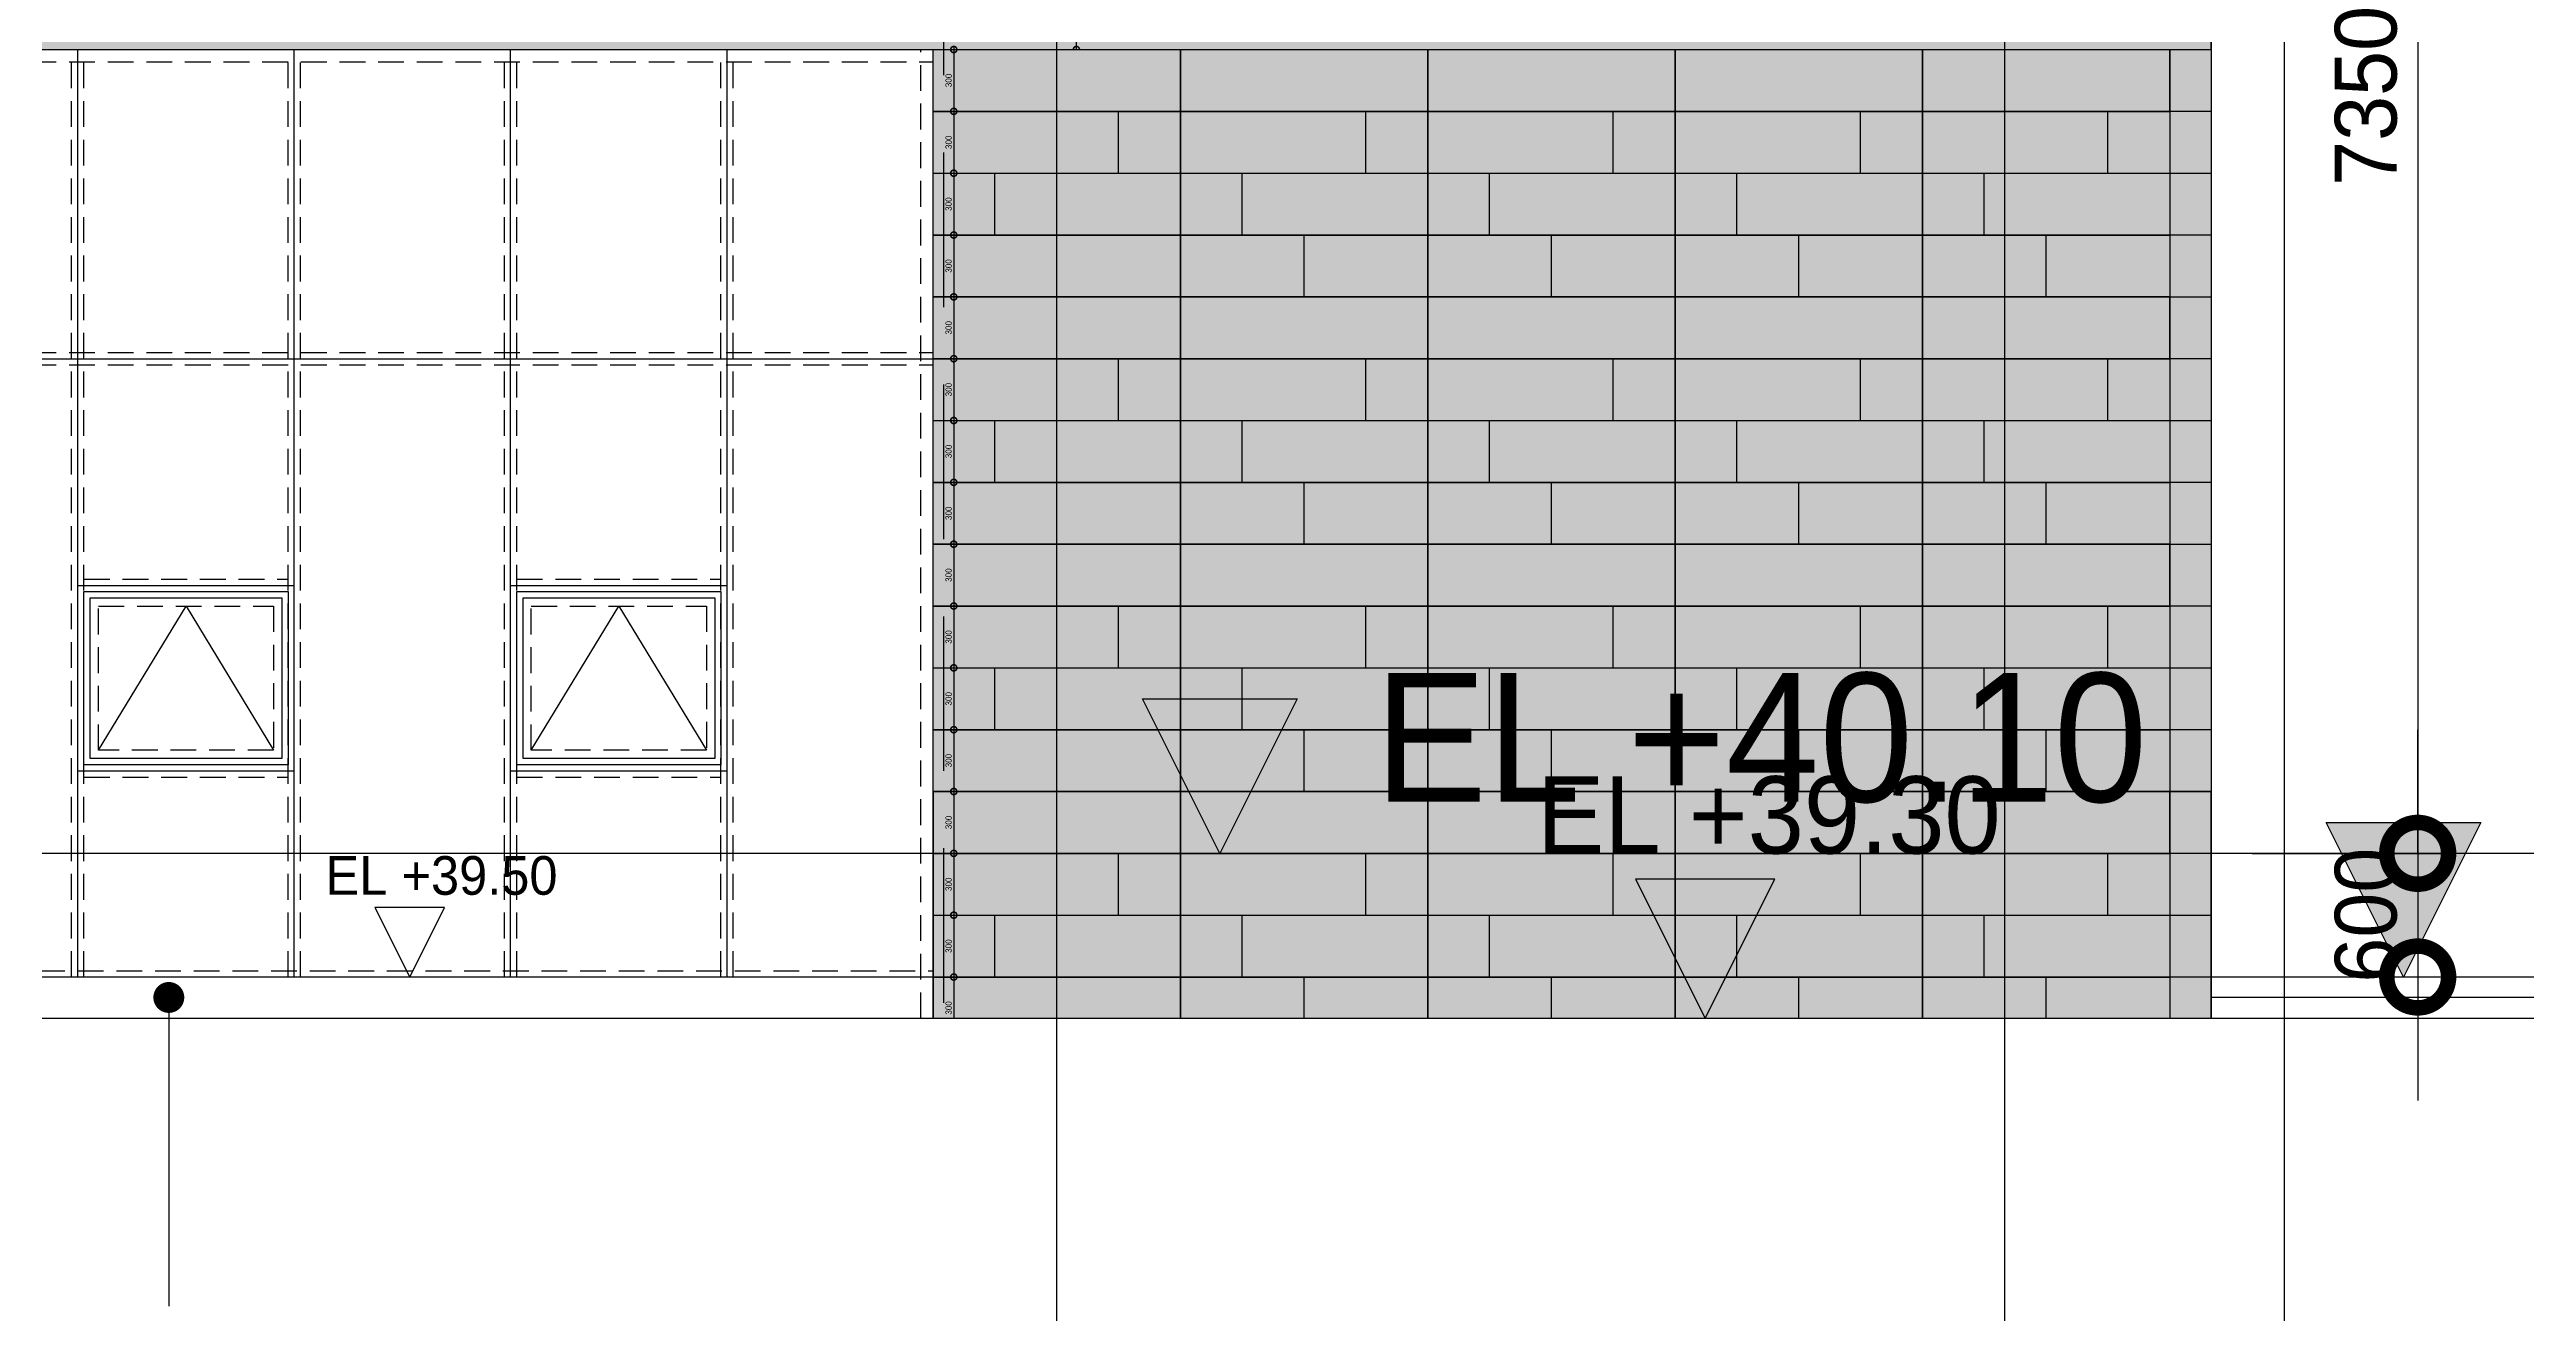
# Model space of a CAD drawing. Extents: x -430745 to 210250, y 0 to 148500.
# Drawn here: x 153908 to 165926, y 35497 to 41629 of the extents above; entities that cross this region are included whole.
import ezdxf
from ezdxf.xclip import XClip

# ---------------------------------------------------------------- set-up
doc = ezdxf.new("R2010")
doc.units = 0
doc.header["$LTSCALE"] = 250
doc.header["$MEASUREMENT"] = 0
doc.header["$XCLIPFRAME"] = 2
for name, pattern in [('ACAD_ISO05W100', [33, 24, -3, 0, -3, 0, -3]), ('DASHED', [0.75, 0.5, -0.25]), ('H1', [1.5, 1, -0.5])]:
    doc.linetypes.add(name, pattern=pattern)
doc.layers.get('0').update_dxf_attribs({"linetype": 'CONTINUOUS'})
doc.layers.get('Defpoints').update_dxf_attribs({"linetype": 'CONTINUOUS'})
for name, color, linetype in [('# 레벨 계획', 193, 'CONTINUOUS'), ('A-CEN', 1, 'CONTINUOUS'), ('A-DIM', 7, 'CONTINUOUS'), ('A-ELE-253', 253, 'CONTINUOUS'), ('A-ELE-6', 6, 'CONTINUOUS'), ('A-ELE-8', 8, 'CONTINUOUS'), ('A-ELE-8 해치(세로)', 8, 'CONTINUOUS'), ('A-SITE', 2, 'ACAD_ISO05W100'), ('A-SYM-LEVEL', 7, 'CONTINUOUS'), ('A-WIN-9', 9, 'CONTINUOUS'), ('A-WIN-HID', 9, 'DASHED'), ('BOUNDARY_추후 증축', 7, 'H1'), ('X-배면도$0$A-ELE-8 해치', 8, 'CONTINUOUS')]:
    doc.layers.add(name, color=color, linetype=linetype)
doc.layers.add('A-ELE-9', color=9, linetype='CONTINUOUS', lineweight=5)
doc.layers.add('NOPLOT', color=193, linetype='CONTINUOUS', plot=False)
doc.layers.add('NOPLOT-TEXT', color=41, linetype='CONTINUOUS', plot=False)
doc.styles.add('Gdim', font='')
doc.styles.add('Gtx', font='')
doc.styles.get('Gdim').set_extended_font_data('Dotum')
doc.styles.get('Gtx').set_extended_font_data('Dotum')
doc.dimstyles.new('Gdim100', dxfattribs={"dimscale": 100, "dimtxt": 3, "dimasz": 6, "dimexe": 1.5, "dimexo": 2, "dimgap": 1, "dimtad": 1, "dimdec": 0, "dimzin": 0, "dimdsep": 46, "dimtxsty": 'Gdim', "dimblk": 'DOTSMALL', "dimcen": 1.5, "dimdle": 1.5, "dimclrd": 1, "dimclre": 1, "dimclrt": 256, "dimazin": 0, "dimtfac": 1, "dimtdec": 0, "dimtix": 1, "dimtmove": 2, "dimatfit": 3, "dimldrblk": 'DOTSMALL', "dimfxl": 1.5, "dimtolj": 1, "dimtzin": 0, "dimlwd": -1, "dimlwe": -1, "dimarcsym": 0})

# ---------------------------------------------------------------- blocks, each defined once
blk = doc.blocks.new('A$C481fd194')
blk.add_hatch(color=256).paths.add_polyline_path([(375, 750), (-375, 750), (0, 0)])
blk.add_lwpolyline([(0, 0), (-375, 750), (375, 750), (0, 0)])
blk = doc.blocks.new('A$C8d7ec12c')
at = {"layer": 'A-SYM-LEVEL'}
blk.add_blockref('A$C481fd194', (0, -16050), dxfattribs=at)
blk = doc.blocks.new('A-CEN-WEST2')
at = {"layer": 'A-CEN'}
for p, q in [((14374810.5, -438071.4, 0), (14374810.5, -330738.1, 0)), ((14379410.5, -438071.4, 0), (14379410.5, -330738.1, 0)), ((14386647.6, -420925.9, 0), (14240098.5, -420925.9, 0)), ((14386647.6, -421525.9, 0), (14300110.5, -421525.9, 0))]:
    blk.add_line(p, q, dxfattribs=at)
at = {"layer": 'A-SYM-LEVEL'}
for name, p in [('A$C8d7ec12c', (14381344.9, -405475.9, 0)), ('A$C481fd194', (14375601.1, -420925.9, 0))]:
    blk.add_blockref(name, p, dxfattribs=at)
at = {"layer": 'A-SYM-LEVEL', "style": 'Gdim'}
blk.add_text('EL +40.10', height=625, dxfattribs=at).set_placement((14376351.1, -420675.9, 0))
blk = doc.blocks.new('_DotSmall')
at = {"color": 0, "linetype": 'ByBlock', "const_width": 0.5}
blk.add_lwpolyline([(-0.0625, 0, 1), (0.0625, 0, 1)], format="xyb", close=True, dxfattribs=at)
blk = doc.blocks.new('*D11')
at = {"layer": 'Defpoints', "color": 0, "transparency": 16777216}
for p in [(164395, 45079), (164395, 37729), (165398, 37729)]:
    blk.add_point(p, dxfattribs=at)
at = {"layer": 'NOPLOT', "color": 1, "transparency": 16777216}
for p, q in [((165398, 45229), (165398, 37579)), ((164595, 45079), (165548, 45079)), ((164595, 37729), (165548, 37729))]:
    blk.add_line(p, q, dxfattribs=at)
at = {"layer": 'NOPLOT', "color": 1, "transparency": 16777216, "xscale": 600, "yscale": 600, "zscale": 600}
for p, rotation in [((165398, 45079), 90), ((165398, 37729), 270)]:
    blk.add_blockref('_DotSmall', p, dxfattribs=dict(at, rotation=rotation))
at = {"layer": 'NOPLOT', "transparency": 16777216, "insert": (165148, 41404), "char_height": 300, "attachment_point": 5, "rotation": 90, "style": 'Gdim'}
blk.add_mtext('\\A1;7350', dxfattribs=at)
blk = doc.blocks.new('*D21')
at = {"layer": 'Defpoints', "color": 0, "transparency": 16777216}
for p in [(164395, 37729), (164395, 37129), (165398, 37129)]:
    blk.add_point(p, dxfattribs=at)
at = {"layer": 'NOPLOT', "color": 1, "transparency": 16777216}
for p, q in [((165398, 37729), (165398, 38329)), ((164595, 37729), (165548, 37729)), ((165398, 37729), (165398, 37129)), ((164595, 37129), (165548, 37129)), ((165398, 37129), (165398, 36529))]:
    blk.add_line(p, q, dxfattribs=at)
at = {"layer": 'NOPLOT', "color": 1, "transparency": 16777216, "xscale": 600, "yscale": 600, "zscale": 600}
for p, rotation in [((165398, 37729), 270), ((165398, 37129), 90)]:
    blk.add_blockref('_DotSmall', p, dxfattribs=dict(at, rotation=rotation))
at = {"layer": 'NOPLOT', "transparency": 16777216, "insert": (165148, 37429), "char_height": 300, "attachment_point": 5, "rotation": 90, "style": 'Gdim'}
blk.add_mtext('\\A1;600', dxfattribs=at)
blk = doc.blocks.new('A$C4f5f1e8d')
at = {"layer": '# 레벨 계획', "elevation": 0}
for points in [[(121700, 500), (122037, 1175), (121362, 1175), (121700, 500)], [(115414, 700), (115583, 1038), (115245, 1038), (115414, 700)]]:
    blk.add_lwpolyline(points, dxfattribs=at)
at = {"layer": '# 레벨 계획', "style": 'Gtx'}
for s, height, p in [('EL +39.30', 375, (120883, 1299)), ('EL +39.50', 187.5, (115006, 1099))]:
    blk.add_text(s, height=height, rotation=360, dxfattribs=at).set_placement(p)
blk = doc.blocks.new('*D162')
at = {"layer": 'Defpoints', "color": 0, "transparency": 16777216}
for p in [(0, 1200), (0, 900), (100, 900)]:
    blk.add_point(p, dxfattribs=at)
at = {"layer": 'NOPLOT', "color": 1, "transparency": 16777216}
for p, q in [((100, 1215), (100, 885)), ((20, 1200), (115, 1200)), ((20, 900), (115, 900))]:
    blk.add_line(p, q, dxfattribs=at)
at = {"layer": 'NOPLOT', "color": 1, "transparency": 16777216, "xscale": 60, "yscale": 60, "zscale": 60}
for p, rotation in [((100, 1200), 90), ((100, 900), 270)]:
    blk.add_blockref('_DotSmall', p, dxfattribs=dict(at, rotation=rotation))
at = {"layer": 'NOPLOT', "transparency": 16777216, "insert": (75, 1050), "char_height": 30, "attachment_point": 5, "rotation": 90, "style": 'Gdim'}
blk.add_mtext('\\A1;300', dxfattribs=at)
blk = doc.blocks.new('*D163')
at = {"layer": 'Defpoints', "color": 0, "transparency": 16777216}
for p in [(0, 900), (0, 600), (100, 600)]:
    blk.add_point(p, dxfattribs=at)
at = {"layer": 'NOPLOT', "color": 1, "transparency": 16777216}
for p, q in [((20, 900), (115, 900)), ((100, 915), (100, 585)), ((20, 600), (115, 600))]:
    blk.add_line(p, q, dxfattribs=at)
at = {"layer": 'NOPLOT', "color": 1, "transparency": 16777216, "xscale": 60, "yscale": 60, "zscale": 60}
for p, rotation in [((100, 900), 90), ((100, 600), 270)]:
    blk.add_blockref('_DotSmall', p, dxfattribs=dict(at, rotation=rotation))
at = {"layer": 'NOPLOT', "transparency": 16777216, "insert": (75, 750), "char_height": 30, "attachment_point": 5, "rotation": 90, "style": 'Gdim'}
blk.add_mtext('\\A1;300', dxfattribs=at)
blk = doc.blocks.new('*D164')
at = {"layer": 'Defpoints', "color": 0, "transparency": 16777216}
for p in [(0, 600), (0, 300), (100, 300)]:
    blk.add_point(p, dxfattribs=at)
at = {"layer": 'NOPLOT', "color": 1, "transparency": 16777216}
for p, q in [((100, 615), (100, 285)), ((20, 600), (115, 600)), ((20, 300), (115, 300))]:
    blk.add_line(p, q, dxfattribs=at)
at = {"layer": 'NOPLOT', "color": 1, "transparency": 16777216, "xscale": 60, "yscale": 60, "zscale": 60}
for p, rotation in [((100, 600), 90), ((100, 300), 270)]:
    blk.add_blockref('_DotSmall', p, dxfattribs=dict(at, rotation=rotation))
at = {"layer": 'NOPLOT', "transparency": 16777216, "insert": (75, 450), "char_height": 30, "attachment_point": 5, "rotation": 90, "style": 'Gdim'}
blk.add_mtext('\\A1;300', dxfattribs=at)
blk = doc.blocks.new('*D165')
at = {"layer": 'Defpoints', "color": 0, "transparency": 16777216}
for p in [(0, 300), (0, 0), (100, 0)]:
    blk.add_point(p, dxfattribs=at)
at = {"layer": 'NOPLOT', "color": 1, "transparency": 16777216}
for p, q in [((20, 300), (115, 300)), ((100, 315), (100, -15)), ((20, 0), (115, 0))]:
    blk.add_line(p, q, dxfattribs=at)
at = {"layer": 'NOPLOT', "color": 1, "transparency": 16777216, "xscale": 60, "yscale": 60, "zscale": 60}
for p, rotation in [((100, 300), 90), ((100, 0), 270)]:
    blk.add_blockref('_DotSmall', p, dxfattribs=dict(at, rotation=rotation))
at = {"layer": 'NOPLOT', "transparency": 16777216, "insert": (75, 150), "char_height": 30, "attachment_point": 5, "rotation": 90, "style": 'Gdim'}
blk.add_mtext('\\A1;300', dxfattribs=at)
blk = doc.blocks.new('*D167')
at = {"layer": 'Defpoints', "color": 0, "transparency": 16777216}
for p in [(0, 275), (95, 275), (0, 0)]:
    blk.add_point(p, dxfattribs=at)
at = {"layer": 'NOPLOT', "color": 1, "transparency": 16777216}
for p, q in [((20, 275), (110, 275)), ((95, -15), (95, 290)), ((20, 0), (110, 0))]:
    blk.add_line(p, q, dxfattribs=at)
at = {"layer": 'NOPLOT', "color": 1, "transparency": 16777216, "xscale": 60, "yscale": 60, "zscale": 60}
for p, rotation in [((95, 275), 90), ((95, 0), 270)]:
    blk.add_blockref('_DotSmall', p, dxfattribs=dict(at, rotation=rotation))
at = {"layer": 'NOPLOT', "transparency": 16777216, "insert": (69, 138), "char_height": 30, "attachment_point": 5, "rotation": 90, "style": 'Gdim'}
blk.add_mtext('\\A1;275', dxfattribs=at)
blk = doc.blocks.new('*U161')
for p, q in [((0, 900), (0, 1200)), ((1200, 900), (1200, 1200)), ((2400, 900), (2400, 1200)), ((3600, 900), (3600, 1200)), ((4800, 900), (4800, 1200)), ((6000, 900), (6000, 1200)), ((900, 600), (900, 900)), ((2100, 600), (2100, 900)), ((3300, 600), (3300, 900)), ((4500, 600), (4500, 900)), ((5700, 600), (5700, 900)), ((300, 300), (300, 600)), ((1500, 300), (1500, 600)), ((2700, 300), (2700, 600)), ((3900, 300), (3900, 600)), ((5100, 300), (5100, 600)), ((600, 0), (600, 300)), ((1800, 0), (1800, 300)), ((3000, 0), (3000, 300)), ((4200, 0), (4200, 300)), ((5400, 0), (5400, 300))]:
    blk.add_line(p, q)
at = {"layer": 'NOPLOT'}
for p, q in [((0, 900), (1200, 900)), ((1200, 900), (2400, 900)), ((2400, 900), (3600, 900)), ((3600, 900), (4800, 900)), ((4800, 900), (6000, 900)), ((0, 600), (1200, 600)), ((1200, 600), (2400, 600)), ((2400, 600), (3600, 600)), ((3600, 600), (4800, 600)), ((4800, 600), (6000, 600)), ((0, 300), (1200, 300)), ((1200, 300), (2400, 300)), ((2400, 300), (3600, 300)), ((3600, 300), (4800, 300)), ((4800, 300), (6000, 300))]:
    blk.add_line(p, q, dxfattribs=at)
for points in [[(0, 1200), (1200, 1200), (1200, 0), (0, 0)], [(1200, 1200), (2400, 1200), (2400, 0), (1200, 0)], [(2400, 1200), (3600, 1200), (3600, 0), (2400, 0)], [(3600, 1200), (4800, 1200), (4800, 0), (3600, 0)], [(4800, 1200), (6000, 1200), (6000, 0), (4800, 0)]]:
    blk.add_lwpolyline(points, close=True, dxfattribs=at)
for base, p1, p2, picture, middle in [((99.9, 900), (0, 1200), (0, 900), '*D162', (74.9, 1050)), ((99.9, 600), (0, 900), (0, 600), '*D163', (74.9, 750)), ((99.9, 300), (0, 600), (0, 300), '*D164', (74.9, 450)), ((99.9, 0), (0, 300), (0, 0), '*D165', (74.9, 150))]:
    dim = blk.add_linear_dim(base=base, p1=p1, p2=p2, angle=90, dimstyle='Gdim100', override={"dimscale": 10, "dimarcsym": 1}, dxfattribs=at)
    dim.commit()
    dim.dimension.update_dxf_attribs({"geometry": picture, "text_midpoint": middle})
blk = doc.blocks.new('*U166')
at = {"layer": 'NOPLOT'}
dim = blk.add_linear_dim(base=(94.5, 275), p1=(0, 0), p2=(0, 275), angle=90, dimstyle='Gdim100', override={"dimscale": 10, "dimarcsym": 1}, dxfattribs=at)
dim.commit()
dim.dimension.update_dxf_attribs({"geometry": '*D167', "text_midpoint": (69.5, 137.5)})

msp = doc.modelspace()

# ---------------------------------------------------------------- hatches: boundary and pattern name
at = {"layer": 'A-ELE-253'}
h = msp.add_hatch(dxfattribs=at)
h.set_pattern_fill('AR-CONC', color=256, scale=3)
h.set_pattern_definition([(50, (0, 0), (546.554, -47.8173), [57.15, -628.65]), (355, (0, 0), (-105.7285, 573.17), [45.72, -502.92]), (100.451, (45.55, -4), (440.8275, 525.35), [48.57, -534.27]), (46.1842, (0, 152.4), (813.237, -126.127), [85.725, -942.975]), (96.6356, (67.8, 141.9), (712.2127, 742.2767), [72.855, -801.405]), (351.184, (0, 152.4), (712.214, 742.2754), [68.58, -754.38]), (21, (76.2, 114.3), (454.8446, -306.7966), [57.15, -628.65]), (326, (76.2, 114.3), (185.406, 552.5639), [45.72, -502.92]), (71.4514, (114.1, 88.73), (640.2495, 245.7686), [48.57, -534.27]), (37.5, (0, 0), (9.2658, 253.66512), [0, -496.824, 0, -510.54, 0, -504.825]), (7.5, (0, 0), (200.459, 300.54172), [0, -291.084, 0, -485.394, 0, -192.405]), (327.5, (-169.93, 0), (406.77179, -17.18623), [0, -190.5, 0, -594.36, 0, -788.67]), (317.5, (-246.13, 0), (444.38754, 76.2795), [0, -247.65, 0, -394.716, 0, -560.07])])
h.paths.add_polyline_path([(164395.3, 44978.9), (121565.3, 44978.9), (121565.3, 45078.9), (121565.3, 53078.9), (116195.3, 53078.9), (116195.3, 46578.9), (116195.3, 41628.9), (116445.3, 41628.9), (120745.3, 41628.9), (120745.3, 37728.9), (120745.3, 37628.9), (121565.3, 37628.9), (121565.3, 41628.9), (158195.3, 41628.9), (158195.3, 36928.9), (164395.3, 36928.9)])
at = {"layer": 'X-배면도$0$A-ELE-8 해치'}
h = msp.add_hatch(dxfattribs=at)
h.set_pattern_fill('_USER', color=256, scale=300, pattern_type=0)
h.set_pattern_definition([(0, (116445.25, 41628.93), (0, 300), [])])
h.paths.add_polyline_path([(116445.3, 41628.9), (116195.3, 41628.9), (116195.3, 37728.9), (116445.3, 37728.9)])
h.paths.add_polyline_path([(121565.3, 41628.9), (120745.3, 41628.9), (120745.3, 37728.9), (120895.3, 37728.9), (120895.3, 37628.9), (120995.3, 37628.9), (121565.3, 37597.3)])
h.paths.add_polyline_path([(164395.3, 41628.9), (158195.3, 41628.9), (158195.3, 36928.9), (164395.3, 36928.9)])

# ---------------------------------------------------------------- linework, layer by layer
at = {"layer": 'A-ELE-6'}
for p, q in [((164395.3, 45078.9), (164395.3, 36928.9)), ((158195.3, 36928.9, 0), (158195.3, 41628.9))]:
    msp.add_line(p, q, dxfattribs=at)
at = {"layer": 'A-ELE-8'}
msp.add_line((166345.3, 37028.9), (164395.3, 37028.9), dxfattribs=at)
at = {"layer": 'A-ELE-9'}
msp.add_line((145945.3, 37128.9), (158195.3, 37128.9), dxfattribs=at)
at = {"layer": 'A-SITE', "linetype": 'Continuous', "elevation": 0}
msp.add_lwpolyline([(39095.3, 37428.9), (53648, 37428.9), (69095.2, 37278.9), (70695.2, 37278.9), (85295.2, 37028.9), (85295.2, 37028.9), (94785.3, 37028.9), (94785.3, 36928.9), (106705.3, 36928.9), (106705.3, 37028.9), (116195.3, 37028.9), (131795.2, 37028.9), (143795.3, 37028.9), (143795.3, 37128.9), (145795.3, 37128.9), (145795.3, 37028.9), (147845.3, 37028.9), (149645.3, 36928.9), (175087.2, 36928.9), (182750, 36503.2)], dxfattribs=at)
at = {"layer": 'A-WIN-9'}
for p, q in [((154045.3, 37128.9), (154045.3, 41628.9)), ((155095.3, 37128.9, 0), (155095.3, 41628.9)), ((156145.3, 37128.9, 0), (156145.3, 41628.9)), ((157195.3, 37128.9, 0), (157195.3, 41628.9)), ((121565.3, 40128.9, 0), (158195.3, 40128.9, 0)), ((154045.3, 39028.9, 0), (155095.3, 39028.9, 0)), ((156145.3, 39028.9, 0), (157195.3, 39028.9, 0)), ((154045.3, 38128.9, 0), (155095.3, 38128.9, 0)), ((156145.3, 38128.9, 0), (157195.3, 38128.9, 0))]:
    msp.add_line(p, q, dxfattribs=at)
at = {"layer": 'A-WIN-9', "elevation": 0}
for points in [[(154075.3, 38998.9), (155065.3, 38998.9), (155065.3, 38158.9), (154075.3, 38158.9)], [(154105.3, 38968.9), (155035.3, 38968.9), (155035.3, 38188.9), (154105.3, 38188.9)], [(156175.3, 38998.9), (157165.3, 38998.9), (157165.3, 38158.9), (156175.3, 38158.9)], [(156205.3, 38968.9), (157135.3, 38968.9), (157135.3, 38188.9), (156205.3, 38188.9)]]:
    msp.add_lwpolyline(points, close=True, dxfattribs=at)
at = {"layer": 'A-WIN-9', "color": 1, "elevation": 0}
for points in [[(154145.3, 38228.9), (154570.3, 38928.9), (154995.3, 38228.9)], [(156245.3, 38228.9), (156670.3, 38928.9), (157095.3, 38228.9)]]:
    msp.add_lwpolyline(points, dxfattribs=at)
at = {"layer": 'A-WIN-HID'}
for p, q in [((154015.3, 37128.9), (154015.3, 41628.9)), ((154075.3, 37128.9), (154075.3, 41628.9)), ((155065.3, 37128.9, 0), (155065.3, 41628.9)), ((155125.3, 37128.9, 0), (155125.3, 41628.9)), ((156115.3, 37128.9, 0), (156115.3, 41628.9)), ((156175.3, 37128.9, 0), (156175.3, 41628.9)), ((157165.3, 37128.9, 0), (157165.3, 41628.9)), ((157225.3, 37128.9, 0), (157225.3, 41628.9)), ((158135.3, 36928.9, 0), (158135.3, 41628.9)), ((121565.3, 41568.9), (158195.3, 41568.9)), ((121565.3, 40158.9, 0), (158195.3, 40158.9, 0)), ((121565.3, 40098.9, 0), (158195.3, 40098.9, 0)), ((154075.3, 39058.9, 0), (155065.3, 39058.9, 0)), ((156175.3, 39058.9, 0), (157165.3, 39058.9, 0)), ((154075.3, 38098.9, 0), (155065.3, 38098.9, 0)), ((156175.3, 38098.9, 0), (157165.3, 38098.9, 0)), ((145045.3, 37158.9), (158195.3, 37158.9))]:
    msp.add_line(p, q, dxfattribs=at)
at = {"layer": 'A-WIN-HID', "elevation": 0}
for points in [[(154145.3, 38928.9), (154995.3, 38928.9), (154995.3, 38228.9), (154145.3, 38228.9)], [(156245.3, 38928.9), (157095.3, 38928.9), (157095.3, 38228.9), (156245.3, 38228.9)]]:
    msp.add_lwpolyline(points, close=True, dxfattribs=at)
at = {"layer": 'BOUNDARY_추후 증축', "ltscale": 3, "elevation": 0}
msp.add_lwpolyline([(115545.3, 37028.9), (115545.3, 86128.9), (158245.3, 86128.9), (158245.3, 36928.9)], dxfattribs=at)
at = {"layer": 'NOPLOT'}
msp.add_lwpolyline([(25750, 126250), (164750, 126250), (164750, 22250), (25750, 22250)], close=True, dxfattribs=at)
at = {"layer": 'NOPLOT-TEXT', "linetype": 'Continuous'}
msp.add_line((154486.8, 37056), (154486.8, 35531.5), dxfattribs=at)
at = {"layer": 'NOPLOT-TEXT', "linetype": 'Continuous', "const_width": 74.8, "elevation": 0}
msp.add_lwpolyline([(154524.4, 37029.8, 1), (154449.2, 37029.8, 1)], format="xyb", close=True, dxfattribs=at)

# ---------------------------------------------------------------- block references
at = {"layer": '# 레벨 계획'}
msp.add_blockref('A$C4f5f1e8d', (40241.5, 36428.9), dxfattribs=at)
at = {"layer": 'A-DIM'}
msp.add_blockref('A-CEN-WEST2', (-14216015.2, 458654.8), dxfattribs=at)
at = {"layer": 'A-ELE-8 해치(세로)'}
ref = msp.add_blockref('*U166', (158795.3, 41628.9), dxfattribs=at)
XClip(ref).set_block_clipping_path([(-42600, 0), (5599.998715091, 275)])
for p in [(158195.3, 40428.9), (158195.3, 39228.9), (158195.3, 38028.9)]:
    msp.add_blockref('*U161', p, dxfattribs=at)
ref = msp.add_blockref('*U161', (158195.3, 36828.9), dxfattribs=at)
XClip(ref).set_block_clipping_path([(0, 99.9999999999), (6199.998715091, 1200)])

# ---------------------------------------------------------------- dimensions: what is measured, and where the dimension line sits
at = {"layer": 'NOPLOT'}
for base, p1, p2, picture, middle in [((165397.9, 37728.9), (164395.3, 45078.9), (164395.3, 37728.9), '*D11', (165147.7, 41403.9)), ((165397.9, 37128.9), (164395.3, 37728.9), (164395.3, 37128.9), '*D21', (165147.7, 37428.9))]:
    dim = msp.add_linear_dim(base=base, p1=p1, p2=p2, angle=90, dimstyle='Gdim100', dxfattribs=at)
    dim.commit()
    dim.dimension.update_dxf_attribs({"geometry": picture, "text_midpoint": middle})

doc.saveas('drawing.dxf')
